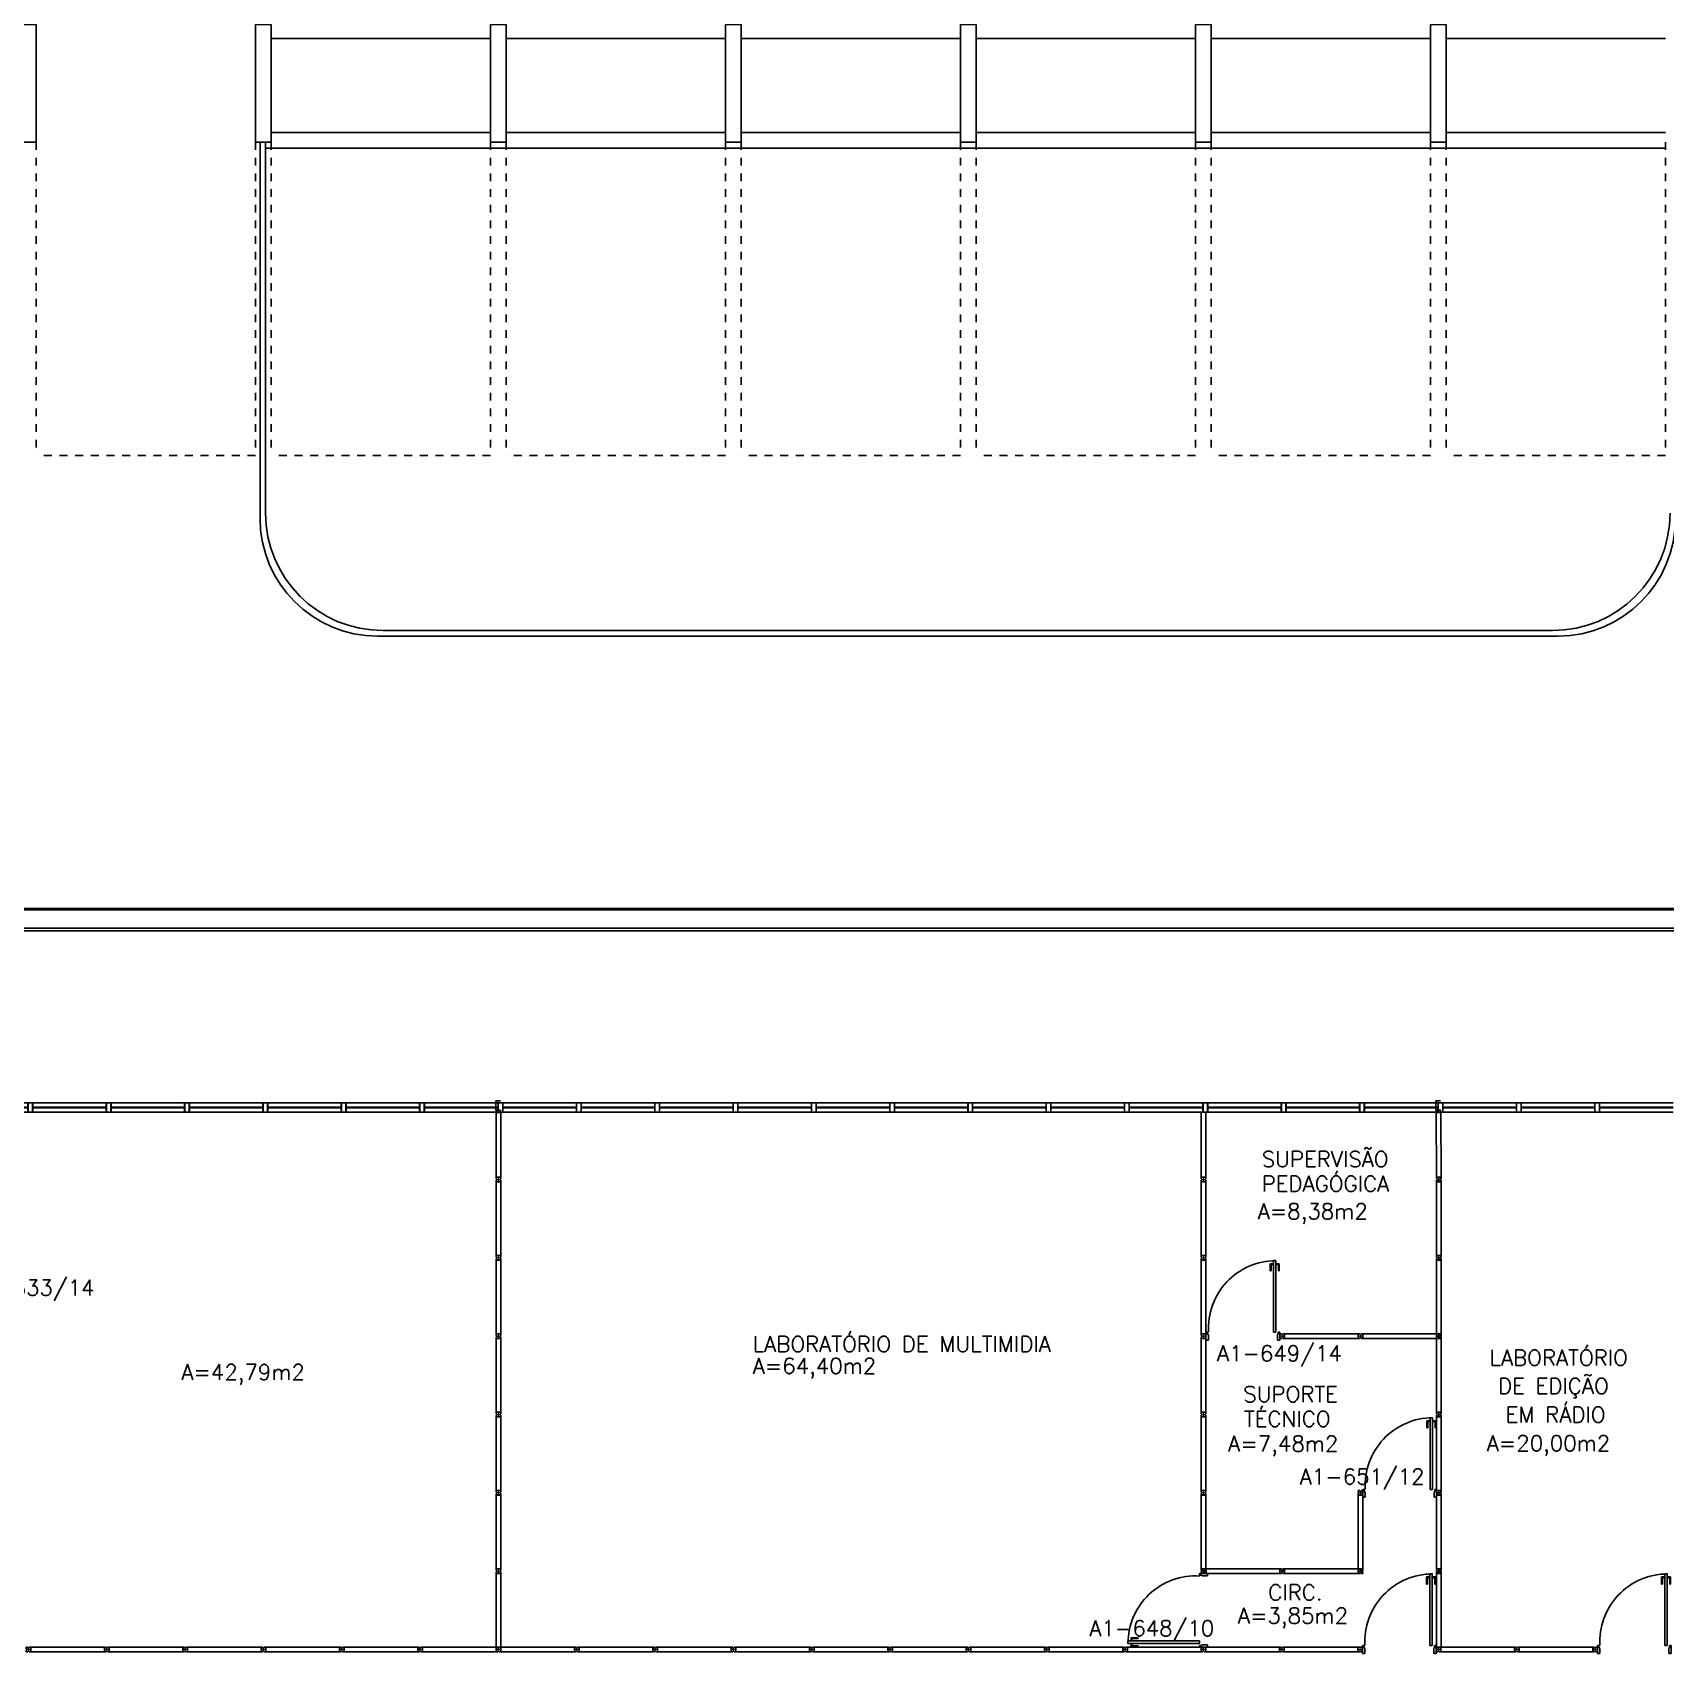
# Model space of a CAD drawing. Extents: x -16 to 243, y 482 to 579.
# Drawn here: x 165.34 to 186.18, y 504.93 to 525.62 of the extents above; entities that cross this region are included whole.
import ezdxf
from ezdxf.enums import TextEntityAlignment as Align

# ---------------------------------------------------------------- set-up
doc = ezdxf.new("R2010")
doc.units = 0
doc.header["$LTSCALE"] = 0.02
doc.header["$MEASUREMENT"] = 0
doc.linetypes.add('HIDDEN2', pattern=[0.1875, 0.125, -0.0625])
doc.layers.get('0').update_dxf_attribs({"linetype": 'CONTINUOUS'})
for name, color, linetype in [('ALV', 2, 'CONTINUOUS'), ('AR-ALV-VT2', 2, 'CONTINUOUS'), ('AR-DIV-EXI', 2, 'CONTINUOUS'), ('AR-ESQ', 7, 'CONTINUOUS'), ('AR-ESQ-CRT', 243, 'CONTINUOUS'), ('AREA', 2, 'CONTINUOUS'), ('BI-ESQ', 7, 'CONTINUOUS'), ('BI-POR-EXI', 7, 'CONTINUOUS'), ('DIV', 2, 'CONTINUOUS'), ('ESTR', 3, 'CONTINUOUS'), ('PISO', 1, 'CONTINUOUS'), ('PROJ', 1, 'HIDDEN2'), ('TEXTO', 2, 'CONTINUOUS'), ('TEXTO-ENDEREÇO', 2, 'CONTINUOUS'), ('ÁREA', 2, 'CONTINUOUS')]:
    doc.layers.add(name, color=color, linetype=linetype)
doc.styles.add('UNB-100', font='simplex.shx', dxfattribs={"height": 0.2})
doc.styles.add('UNB-100-1', font='simplex.shx', dxfattribs={"height": 0.2})

# ---------------------------------------------------------------- blocks, each defined once
blk = doc.blocks.new('PILAR-SLN')
blk.add_lwpolyline([(0.197, -42.97), (0.197, -44.47), (-0.003, -44.47), (-0.003, -42.97)], close=True)
blk = doc.blocks.new('PDV2D-SLN')
at = {"layer": 'DIV'}
for p, q in [((0.03, 0.05), (0.06, 0.05)), ((0.03, 0.035), (0.03, 0.05)), ((0.03, -0.035), (0.03, 0.035)), ((0.06, 0.05), (0.06, -0.02)), ((0.941, 0.05), (0.941, -0.02)), ((0.971, 0.05), (0.941, 0.05)), ((0.971, 0.035), (0.971, 0.05)), ((0.971, -0.035), (0.971, 0.035)), ((0.03, -0.05), (0.03, -0.035)), ((0.05, -0.05), (0.03, -0.05)), ((0.05, -0.02), (0.06, -0.02)), ((0.05, -0.02), (0.05, -0.05)), ((0.079, -0.05), (0.109, -0.05)), ((0.079, -0.05), (0.079, -0.965)), ((0.109, -0.05), (0.109, -0.965)), ((0.951, -0.02), (0.941, -0.02)), ((0.951, -0.02), (0.951, -0.05)), ((0.951, -0.05), (0.971, -0.05)), ((0.971, -0.05), (0.971, -0.035)), ((0.109, -0.965), (0.079, -0.965))]:
    blk.add_line(p, q, dxfattribs=at)
at = {"layer": 'DIV', "color": 1}
for p, q in [((0.036, -0.925), (0.036, -0.835)), ((0.046, -0.835), (0.036, -0.835)), ((0.036, -0.925), (0.076, -0.925)), ((0.046, -0.915), (0.046, -0.835)), ((0.046, -0.915), (0.076, -0.915)), ((0.141, -0.915), (0.111, -0.915)), ((0.151, -0.925), (0.111, -0.925)), ((0.141, -0.915), (0.141, -0.835)), ((0.141, -0.835), (0.151, -0.835)), ((0.151, -0.925), (0.151, -0.835))]:
    blk.add_line(p, q, dxfattribs=at)
blk.add_arc((0.076, -0.1), 0.864, 270.1564, 3.345, dxfattribs=at)
blk = doc.blocks.new('DIVMT-SLN')
for p, q in [((-0.03, 0.03), (-0.03, 0.006)), ((-0.008, 0.03), (-0.03, 0.03)), ((-0.0185, 0.006), (-0.03, 0.006)), ((-0.0185, -0.006), (-0.0185, 0.006)), ((-0.008, 0.03), (-0.008, 0.02)), ((-0.008, 0.02), (0.008, 0.02)), ((-0.0051, 0), (0.0051, 0)), ((0.0051, 0), (-0.0051, 0)), ((-0.0051, 0), (0.0051, 0)), ((0, -0.0051), (0, 0.0051)), ((0, 0.0051), (0, -0.0051)), ((0.008, 0.03), (0.008, 0.02)), ((0.008, 0.03), (0.03, 0.03)), ((0.0205, 0.006), (0.03, 0.006)), ((0.0205, -0.006), (0.0205, 0.006)), ((0.0205, 0.006), (0.0205, -0.006)), ((0.0205, 0.006), (0.03, 0.006)), ((0.97, 0.03), (0.03, 0.03)), ((0.03, 0.006), (0.03, 0.03)), ((0.03, -0.03), (0.03, 0.03)), ((0.03, -0.005), (0.03, 0.005)), ((0.97, -0.03), (0.97, 0.03)), ((0.97, 0.03), (0.97, 0.009)), ((0.97, 0.009), (0.97, 0.027)), ((0.9795, 0.006), (0.97, 0.006)), ((0.97, -0.005), (0.97, 0.005)), ((0.9795, 0.006), (0.9795, -0.006)), ((1.0051, 0), (0.9949, 0)), ((1, 0.0051), (1, -0.0051)), ((-0.0185, -0.006), (-0.03, -0.006)), ((-0.03, -0.03), (-0.03, -0.006)), ((-0.008, -0.03), (-0.03, -0.03)), ((-0.008, -0.03), (-0.008, -0.02)), ((-0.008, -0.02), (0.008, -0.02)), ((0.008, -0.03), (0.008, -0.02)), ((0.008, -0.03), (0.03, -0.03)), ((0.0205, -0.006), (0.03, -0.006)), ((0.0205, -0.006), (0.03, -0.006)), ((0.03, -0.006), (0.03, -0.03)), ((0.97, -0.03), (0.03, -0.03)), ((0.9795, -0.006), (0.97, -0.006)), ((0.97, -0.009), (0.97, -0.027))]:
    blk.add_line(p, q)
blk = doc.blocks.new('MTT-SLN')
for p, q in [((-0.008, 0.03), (-0.03, 0.03)), ((-0.03, 0.03), (-0.03, 0.006)), ((-0.0185, 0.006), (-0.03, 0.006)), ((-0.0185, -0.006), (-0.0185, 0.006)), ((-0.008, 0.03), (-0.008, 0.02)), ((-0.008, 0.02), (0.008, 0.02)), ((-0.0051, 0), (0.0051, 0)), ((0, -0.0051), (0, 0.0051)), ((0.008, 0.03), (0.03, 0.03)), ((0.008, 0.03), (0.008, 0.02)), ((0.0205, -0.006), (0.0205, 0.006)), ((0.0205, 0.006), (0.03, 0.006)), ((0.03, 0.006), (0.03, 0.03)), ((-0.03, -0.03), (-0.03, -0.006)), ((-0.0185, -0.006), (-0.03, -0.006)), ((-0.008, -0.03), (-0.03, -0.03)), ((-0.008, -0.02), (0.008, -0.02)), ((-0.008, -0.03), (-0.008, -0.02)), ((0.008, -0.03), (0.008, -0.02)), ((0.008, -0.03), (0.03, -0.03)), ((0.0205, -0.006), (0.03, -0.006)), ((0.03, -0.006), (0.03, -0.03))]:
    blk.add_line(p, q)
blk = doc.blocks.new('MTINI-SLN')
for p, q in [((-0.03, 0.008), (-0.03, 0.03)), ((0.03, 0.03), (-0.03, 0.03)), ((-0.03, 0.008), (-0.02, 0.008)), ((-0.009, 0.03), (-0.027, 0.03)), ((-0.02, 0.008), (-0.02, 0)), ((-0.001, 0), (-0.02, 0)), ((-0.006, 0.02), (-0.006, 0.03)), ((-0.006, 0.023), (-0.006, 0.027)), ((-0.006, 0.02), (0.006, 0.02)), ((0.005, 0.03), (-0.005, 0.03)), ((0.005, 0), (-0.005, 0)), ((0.004, 0.02), (-0.004, 0.02)), ((0.02, 0), (-0.001, 0)), ((0, -0.005), (0, 0.005)), ((0.006, 0.02), (0.006, 0.03)), ((0.006, 0.023), (0.006, 0.027)), ((0.009, 0.03), (0.027, 0.03)), ((0.03, 0.008), (0.02, 0.008)), ((0.02, 0), (0.02, 0.008)), ((0.03, 0.008), (0.03, 0.03))]:
    blk.add_line(p, q)
blk = doc.blocks.new('DIV-SLN')
for p, q in [((-0.0051, 0), (0.0051, 0)), ((0, -0.0051), (0, 0.0051)), ((0.0205, 0.006), (0.03, 0.006)), ((0.0205, -0.006), (0.0205, 0.006)), ((0.03, 0.03), (0.97, 0.03)), ((0.03, 0.03), (0.03, -0.03)), ((0.03, 0.009), (0.03, 0.027)), ((0.03, 0.005), (0.03, -0.005)), ((0.97, 0.03), (0.97, -0.03)), ((0.9795, 0.006), (0.97, 0.006)), ((0.97, 0.005), (0.97, -0.005)), ((0.9795, -0.006), (0.9795, 0.006)), ((1.0051, 0), (0.9949, 0)), ((0.9949, 0), (1.0051, 0)), ((1, -0.0051), (1, 0.0051)), ((0.0205, -0.006), (0.03, -0.006)), ((0.03, -0.03), (0.03, -0.009)), ((0.03, -0.009), (0.03, -0.027)), ((0.03, -0.03), (0.97, -0.03)), ((0.9795, -0.006), (0.97, -0.006))]:
    blk.add_line(p, q)
blk = doc.blocks.new('ESQCIR2-SLN')
at = {"color": 2}
for p, q in [((0.06, 0.119), (0, 0.119)), ((0, 0.119), (0, 0)), ((0.06, -0.001), (0.06, 0.119)), ((0.06, 0.053), (1, 0.053)), ((1, 0.065), (0.061, 0.065)), ((1, 0.119), (1, 0)), ((1.06, 0.119), (1, 0.119)), ((1.06, -0.001), (1.06, 0.119)), ((1.06, 0.053), (2, 0.053)), ((2, 0.065), (1.061, 0.065)), ((2, 0.119), (2, 0)), ((2.06, 0.119), (2, 0.119)), ((2.06, -0.001), (2.06, 0.119)), ((2.06, 0.053), (3, 0.053)), ((3, 0.065), (2.061, 0.065)), ((3, 0.119), (3, 0)), ((3.06, 0.119), (3, 0.119)), ((3.06, -0.001), (3.06, 0.119)), ((3.06, 0.053), (4, 0.053)), ((4, 0.065), (3.061, 0.065)), ((4, 0.119), (4, 0)), ((4.06, 0.119), (4, 0.119)), ((4.06, -0.001), (4.06, 0.119)), ((4.06, 0.053), (5, 0.053)), ((5, 0.065), (4.061, 0.065)), ((5, 0.119), (5, 0)), ((5.06, 0.119), (5, 0.119)), ((5.06, -0.001), (5.06, 0.119)), ((5.06, 0.053), (6, 0.053)), ((6, 0.065), (5.061, 0.065)), ((0, -0.001), (0.06, -0.001)), ((1, -0.001), (1.06, -0.001)), ((2, -0.001), (2.06, -0.001)), ((3, -0.001), (3.06, -0.001)), ((4, -0.001), (4.06, -0.001)), ((5, -0.001), (5.06, -0.001))]:
    blk.add_line(p, q, dxfattribs=at)
at = {"color": 1}
for p, q in [((1, 0.119), (0.061, 0.119)), ((2, 0.119), (1.061, 0.119)), ((3, 0.119), (2.061, 0.119)), ((4, 0.119), (3.061, 0.119)), ((5, 0.119), (4.061, 0.119)), ((6, 0.119), (5.061, 0.119)), ((0.06, -0.001), (1, -0.001)), ((1.06, -0.001), (2, -0.001)), ((2.06, -0.001), (3, -0.001)), ((3.06, -0.001), (4, -0.001)), ((4.06, -0.001), (5, -0.001)), ((5.06, -0.001), (6, -0.001))]:
    blk.add_line(p, q, dxfattribs=at)
blk = doc.blocks.new('DIV006')
at = {"layer": 'AR-ESQ'}
for p, q in [((172.945, 17.642), (172.945, 17.523)), ((182.005, 17.642), (181.945, 17.642)), ((181.945, 17.522), (182.005, 17.522))]:
    blk.add_line(p, q, dxfattribs=at)
at = {"layer": 'AR-ESQ', "color": 2}
for p, q in [((173.005, 17.642), (172.945, 17.642)), ((172.945, 17.522), (173.005, 17.522)), ((179.005, 17.642), (178.945, 17.642)), ((178.945, 17.522), (179.005, 17.522)), ((179.005, 17.522), (179.005, 17.642)), ((179.945, 17.588), (179.005, 17.588)), ((179.005, 17.576), (179.945, 17.576)), ((179.945, 17.642), (179.945, 17.523)), ((180.005, 17.642), (179.945, 17.642)), ((179.945, 17.522), (180.005, 17.522)), ((180.005, 17.522), (180.005, 17.642)), ((180.945, 17.588), (180.005, 17.588)), ((180.005, 17.576), (180.945, 17.576)), ((180.945, 17.642), (180.945, 17.523)), ((181.005, 17.642), (180.945, 17.642)), ((180.945, 17.522), (181.005, 17.522)), ((181.005, 17.522), (181.005, 17.642)), ((181.945, 17.588), (181.005, 17.588)), ((181.005, 17.576), (181.945, 17.576)), ((181.945, 17.642), (181.945, 17.523))]:
    blk.add_line(p, q, dxfattribs=at)
at = {"layer": 'AR-ESQ', "color": 1}
for p, q in [((179.945, 17.642), (179.005, 17.642)), ((179.005, 17.522), (179.945, 17.522)), ((180.945, 17.642), (180.005, 17.642)), ((180.005, 17.522), (180.945, 17.522)), ((181.945, 17.642), (181.005, 17.642)), ((181.005, 17.522), (181.945, 17.522))]:
    blk.add_line(p, q, dxfattribs=at)
at = {"layer": 'AR-ESQ-CRT', "color": 2}
blk.add_line((178.945, 17.642), (178.945, 17.523), dxfattribs=at)
at = {"layer": 'AR-ESQ', "rotation": 1.62844e-11}
for p in [(166.945, 17.523), (181.941, 17.523), (184.945, 17.523)]:
    blk.add_blockref('ESQCIR2-SLN', p, dxfattribs=at)
at = {"layer": 'AR-ESQ', "color": 2, "rotation": 1.62844e-11}
for p in [(169.941, 17.523), (172.945, 17.523)]:
    blk.add_blockref('ESQCIR2-SLN', p, dxfattribs=at)

msp = doc.modelspace()

# ---------------------------------------------------------------- linework, layer by layer
at = {"layer": 'ALV'}
for p, q in [((6.209, 514.441), (222.384, 514.441)), ((6.209, 514.191), (222.184, 514.191))]:
    msp.add_line(p, q, dxfattribs=at)
at = {"layer": 'AR-ALV-VT2'}
for p, q in [((120.287, 514.426), (222.187, 514.426)), ((120.287, 514.156), (222.187, 514.156))]:
    msp.add_line(p, q, dxfattribs=at)
at = {"layer": 'AR-DIV-EXI'}
for p, q in [((171.254, 511.987), (171.254, 511.868)), ((171.314, 511.987), (171.254, 511.987)), ((183.254, 511.987), (183.254, 511.868)), ((183.314, 511.987), (183.254, 511.987)), ((171.254, 511.867), (171.314, 511.867)), ((171.258, 511.837), (171.258, 511.013)), ((171.318, 511.837), (171.318, 511.013)), ((180.258, 511.837), (180.258, 511.013)), ((180.318, 511.837), (180.318, 511.013)), ((183.254, 511.867), (183.314, 511.867)), ((183.26, 511.867), (183.32, 511.867)), ((183.26, 511.837), (183.261, 511.013)), ((183.32, 511.837), (183.321, 511.013)), ((171.282, 511.013), (171.258, 511.013)), ((171.258, 510.991), (171.258, 511.013)), ((171.318, 511.013), (171.258, 511.013)), ((171.258, 510.991), (171.268, 510.991)), ((171.258, 510.975), (171.268, 510.975)), ((171.258, 510.975), (171.258, 510.953)), ((171.258, 510.953), (171.282, 510.953)), ((171.268, 510.975), (171.268, 510.991)), ((171.282, 511.004), (171.282, 511.013)), ((171.282, 511.004), (171.282, 511.013)), ((171.294, 511.004), (171.282, 511.004)), ((171.282, 511.004), (171.294, 511.004)), ((171.282, 510.965), (171.282, 510.953)), ((171.294, 510.965), (171.282, 510.965)), ((171.293, 511.013), (171.283, 511.013)), ((171.293, 510.983), (171.283, 510.983)), ((171.283, 510.983), (171.293, 510.983)), ((171.288, 510.978), (171.288, 510.988)), ((171.288, 510.988), (171.288, 510.978)), ((171.288, 510.978), (171.288, 510.988)), ((171.294, 511.013), (171.318, 511.013)), ((171.294, 511.004), (171.294, 511.013)), ((171.294, 511.004), (171.294, 511.013)), ((171.294, 510.965), (171.294, 510.953)), ((171.318, 510.953), (171.294, 510.953)), ((171.318, 510.991), (171.308, 510.991)), ((171.308, 510.975), (171.308, 510.991)), ((171.318, 510.975), (171.308, 510.975)), ((171.318, 510.991), (171.318, 511.013)), ((171.318, 510.975), (171.318, 510.953)), ((180.282, 511.013), (180.258, 511.013)), ((180.258, 510.991), (180.258, 511.013)), ((180.318, 511.013), (180.258, 511.013)), ((180.258, 510.991), (180.268, 510.991)), ((180.258, 510.975), (180.268, 510.975)), ((180.258, 510.975), (180.258, 510.953)), ((180.258, 510.953), (180.282, 510.953)), ((180.268, 510.975), (180.268, 510.991)), ((180.282, 511.004), (180.282, 511.013)), ((180.282, 511.004), (180.282, 511.013)), ((180.294, 511.004), (180.282, 511.004)), ((180.282, 511.004), (180.294, 511.004)), ((180.282, 510.965), (180.282, 510.953)), ((180.294, 510.965), (180.282, 510.965)), ((180.293, 511.013), (180.283, 511.013)), ((180.293, 510.983), (180.283, 510.983)), ((180.283, 510.983), (180.293, 510.983)), ((180.288, 510.978), (180.288, 510.988)), ((180.288, 510.988), (180.288, 510.978)), ((180.288, 510.978), (180.288, 510.988)), ((180.294, 511.013), (180.318, 511.013)), ((180.294, 511.004), (180.294, 511.013)), ((180.294, 511.004), (180.294, 511.013)), ((180.294, 510.965), (180.294, 510.953)), ((180.318, 510.953), (180.294, 510.953)), ((180.318, 510.991), (180.308, 510.991)), ((180.308, 510.975), (180.308, 510.991)), ((180.318, 510.975), (180.308, 510.975)), ((180.318, 510.991), (180.318, 511.013)), ((180.318, 510.975), (180.318, 510.953)), ((183.285, 511.013), (183.261, 511.013)), ((183.261, 510.991), (183.261, 511.013)), ((183.321, 511.013), (183.261, 511.013)), ((183.261, 510.991), (183.271, 510.991)), ((183.261, 510.975), (183.271, 510.975)), ((183.261, 510.975), (183.261, 510.953)), ((183.261, 510.953), (183.285, 510.953)), ((183.271, 510.975), (183.271, 510.991)), ((183.285, 511.004), (183.285, 511.013)), ((183.285, 511.004), (183.285, 511.013)), ((183.297, 511.004), (183.285, 511.004)), ((183.285, 511.004), (183.297, 511.004)), ((183.285, 510.965), (183.285, 510.953)), ((183.297, 510.965), (183.285, 510.965)), ((183.296, 511.013), (183.286, 511.013)), ((183.296, 510.983), (183.286, 510.983)), ((183.286, 510.983), (183.296, 510.983)), ((183.291, 510.978), (183.291, 510.988)), ((183.291, 510.988), (183.291, 510.978)), ((183.291, 510.978), (183.291, 510.988)), ((183.297, 511.013), (183.321, 511.013)), ((183.297, 511.004), (183.297, 511.013)), ((183.297, 511.004), (183.297, 511.013)), ((183.297, 510.965), (183.297, 510.953)), ((183.321, 510.953), (183.297, 510.953)), ((183.321, 510.991), (183.311, 510.991)), ((183.311, 510.975), (183.311, 510.991)), ((183.321, 510.975), (183.311, 510.975)), ((183.321, 510.991), (183.321, 511.013)), ((183.321, 510.975), (183.321, 510.953)), ((182.282, 505.013), (182.258, 505.013)), ((182.258, 504.991), (182.258, 505.013)), ((182.318, 505.013), (182.258, 505.013)), ((182.318, 505.013), (182.258, 505.013)), ((182.258, 504.991), (182.268, 504.991)), ((182.258, 504.975), (182.268, 504.975)), ((182.258, 504.975), (182.258, 504.953)), ((182.258, 504.953), (182.282, 504.953)), ((182.268, 504.975), (182.268, 504.991)), ((182.282, 505.004), (182.282, 505.013)), ((182.282, 505.004), (182.282, 505.013)), ((182.294, 505.004), (182.282, 505.004)), ((182.282, 505.004), (182.294, 505.004)), ((182.294, 505.004), (182.282, 505.004)), ((182.282, 505.004), (182.294, 505.004)), ((182.282, 504.965), (182.282, 504.953)), ((182.294, 504.965), (182.282, 504.965)), ((182.294, 504.965), (182.282, 504.965)), ((182.293, 505.013), (182.283, 505.013)), ((182.293, 505.013), (182.283, 505.013)), ((182.293, 504.983), (182.283, 504.983)), ((182.283, 504.983), (182.293, 504.983)), ((182.293, 504.983), (182.283, 504.983)), ((182.283, 504.983), (182.293, 504.983)), ((182.288, 504.978), (182.288, 504.988)), ((182.288, 504.988), (182.288, 504.978)), ((182.288, 504.978), (182.288, 504.988)), ((182.294, 505.013), (182.318, 505.013)), ((182.294, 505.004), (182.294, 505.013)), ((182.294, 505.004), (182.294, 505.013)), ((182.294, 504.965), (182.294, 504.953)), ((182.318, 504.953), (182.294, 504.953)), ((182.318, 504.991), (182.308, 504.991)), ((182.308, 504.975), (182.308, 504.991)), ((182.318, 504.975), (182.308, 504.975)), ((182.318, 504.991), (182.318, 505.013)), ((182.318, 504.975), (182.318, 504.953))]:
    msp.add_line(p, q, dxfattribs=at)
at = {"layer": 'PISO'}
for p, q in [((171.184, 525.55), (168.384, 525.55)), ((174.184, 525.55), (171.384, 525.55)), ((177.184, 525.55), (174.384, 525.55)), ((180.184, 525.55), (177.384, 525.55)), ((183.184, 525.55), (180.384, 525.55)), ((186.184, 525.55), (183.384, 525.55)), ((168.244, 524.235), (168.244, 519.421)), ((168.314, 524.235), (168.314, 519.491)), ((171.184, 524.35), (168.384, 524.35)), ((174.184, 524.35), (171.384, 524.35)), ((177.184, 524.35), (174.384, 524.35)), ((180.184, 524.35), (177.384, 524.35)), ((183.184, 524.35), (180.384, 524.35)), ((186.184, 524.35), (183.384, 524.35)), ((177.184, 524.15), (168.314, 524.15)), ((186.184, 524.15), (177.184, 524.15)), ((184.744, 517.991), (169.814, 517.991)), ((184.814, 517.921), (169.744, 517.921))]:
    msp.add_line(p, q, dxfattribs=at)
for centre, start, end in [((169.744, 519.421), 180, 270), ((169.814, 519.491), 180, 270), ((184.744, 519.491), 270, 0), ((184.814, 519.421), 270, 0)]:
    msp.add_arc(centre, 1.5, start, end, dxfattribs=at)
at = {"layer": 'PROJ'}
for p, q in [((165.384, 524.227), (165.384, 520.227)), ((168.184, 524.227), (168.184, 520.227)), ((168.384, 524.227), (168.384, 520.227)), ((171.184, 524.227), (171.184, 520.227)), ((171.384, 524.227), (171.384, 520.227)), ((174.184, 524.227), (174.184, 520.227)), ((174.384, 524.227), (174.384, 520.227)), ((177.184, 524.227), (177.184, 520.227)), ((177.384, 524.227), (177.384, 520.227)), ((180.184, 524.227), (180.184, 520.227)), ((180.384, 524.227), (180.384, 520.227)), ((183.184, 524.227), (183.184, 520.227)), ((183.384, 524.227), (183.384, 520.227)), ((186.184, 524.227), (186.184, 520.227)), ((168.184, 520.227), (165.384, 520.227)), ((171.184, 520.227), (168.384, 520.227)), ((174.184, 520.227), (171.384, 520.227)), ((177.184, 520.227), (174.384, 520.227)), ((180.184, 520.227), (177.384, 520.227)), ((183.184, 520.227), (180.384, 520.227)), ((186.184, 520.227), (183.384, 520.227))]:
    msp.add_line(p, q, dxfattribs=at)

# ---------------------------------------------------------------- block references
at = {"layer": 'AR-DIV-EXI'}
for name, p, rotation in [('MTINI-SLN', (171.288, 511.867), 180.0000258043724), ('MTINI-SLN', (183.29, 511.867), 180.0000258043724), ('DIVMT-SLN', (171.288, 509.983), 90.00002580436919), ('DIVMT-SLN', (180.288, 509.983), 90.00002580436919), ('DIVMT-SLN', (183.291, 509.983), 90.00002580436919), ('DIVMT-SLN', (171.288, 508.983), 90.00002580436919), ('DIVMT-SLN', (180.288, 508.983), 90.00002580436919), ('DIVMT-SLN', (183.291, 508.983), 90.00002580436919), ('DIVMT-SLN', (171.288, 507.983), 90.00002580436919), ('DIVMT-SLN', (180.288, 507.983), 90.00002580436919), ('DIVMT-SLN', (183.291, 507.983), 90.00002580436919), ('DIVMT-SLN', (171.288, 506.983), 90.00002580436919), ('DIVMT-SLN', (180.288, 506.983), 90.00002580436919), ('DIVMT-SLN', (183.291, 506.983), 90.00002580436919), ('DIVMT-SLN', (171.288, 505.983), 90.00002580436919), ('DIVMT-SLN', (180.288, 505.983), 90.00002580436919), ('MTT-SLN', (182.291, 506.983), 2.580437242834613e-05), ('DIVMT-SLN', (182.291, 505.983), 90.00002580436919), ('DIVMT-SLN', (183.291, 505.983), 90.00002580436919), ('DIV-SLN', (171.288, 504.983), 90.00002580436919), ('MTT-SLN', (180.288, 505.983), 2.580437242834613e-05), ('DIVMT-SLN', (180.291, 505.983), 2.580437242834613e-05), ('DIVMT-SLN', (181.291, 505.983), 2.580437242834613e-05), ('MTT-SLN', (182.291, 505.983), 2.580437242834613e-05), ('MTT-SLN', (183.291, 505.983), 2.580437242834613e-05), ('DIV-SLN', (183.291, 504.983), 90.00002580436919), ('DIVMT-SLN', (165.288, 504.983), 2.580437242834613e-05), ('DIVMT-SLN', (166.288, 504.983), 2.580437242834613e-05), ('MTT-SLN', (166.288, 504.983), 2.580437242834613e-05), ('DIVMT-SLN', (167.288, 504.983), 2.580437242834613e-05), ('DIVMT-SLN', (168.288, 504.983), 2.580437242834613e-05), ('DIVMT-SLN', (169.288, 504.983), 2.580437242834613e-05), ('DIVMT-SLN', (170.288, 504.983), 2.580437242834613e-05), ('DIVMT-SLN', (171.288, 504.983), 2.580437242834613e-05), ('MTT-SLN', (172.288, 504.983), 2.580437242834613e-05), ('DIVMT-SLN', (172.288, 504.983), 2.580437242834613e-05), ('DIVMT-SLN', (173.288, 504.983), 2.580437242834613e-05), ('DIVMT-SLN', (174.288, 504.983), 2.580437242834613e-05), ('DIVMT-SLN', (175.288, 504.983), 2.580437242834613e-05), ('DIVMT-SLN', (176.288, 504.983), 2.580437242834613e-05), ('DIVMT-SLN', (177.288, 504.983), 2.580437242834613e-05), ('DIVMT-SLN', (178.288, 504.983), 2.580437242834613e-05), ('DIVMT-SLN', (179.288, 504.983), 2.580437242834613e-05), ('DIVMT-SLN', (180.288, 504.983), 2.580437242834613e-05), ('DIVMT-SLN', (181.288, 504.983), 2.580437242834613e-05), ('DIVMT-SLN', (183.288, 504.983), 2.580437242834613e-05), ('DIVMT-SLN', (184.288, 504.983), 2.580437242834613e-05), ('MTT-SLN', (185.288, 504.983), 2.580437242834613e-05)]:
    msp.add_blockref(name, p, dxfattribs=dict(at, rotation=rotation))
at = {"layer": 'AR-DIV-EXI', "xscale": -1, "rotation": 359.9999741956276}
for name, p in [('MTT-SLN', (181.291, 508.983)), ('DIVMT-SLN', (182.291, 508.983)), ('DIVMT-SLN', (183.291, 508.983))]:
    msp.add_blockref(name, p, dxfattribs=at)
at = {"layer": 'BI-ESQ', "rotation": 2.58043561439059e-05}
msp.add_blockref('DIV006', (-4.663, 494.32), dxfattribs=at)
at = {"layer": 'BI-POR-EXI', "rotation": 180.0000258043724}
for p in [(181.291, 508.983), (183.288, 504.983), (186.288, 504.983)]:
    msp.add_blockref('PDV2D-SLN', p, dxfattribs=at)
at = {"layer": 'BI-POR-EXI', "xscale": -1, "rotation": 270.0000258043692}
msp.add_blockref('PDV2D-SLN', (180.288, 504.982), dxfattribs=at)
at = {"layer": 'DIV', "rotation": 180}
msp.add_blockref('PDV2D-SLN', (183.292, 506.977), dxfattribs=at)
at = {"layer": 'ESTR', "xscale": -1}
for p in [(165.381, 568.697), (168.381, 568.697), (171.381, 568.697), (174.381, 568.697), (177.381, 568.697), (180.381, 568.697), (183.381, 568.697)]:
    msp.add_blockref('PILAR-SLN', p, dxfattribs=at)

# ---------------------------------------------------------------- texts
at = {"layer": 'AREA', "style": 'UNB-100'}
for s, p in [('A=8,38m2', (180.98, 510.477)), ('A=7,48m2', (180.604, 507.51)), ('A=20,00m2', (183.904, 507.516)), ('A=3,85m2', (180.728, 505.314))]:
    msp.add_text(s, height=0.2, dxfattribs=at).set_placement(p)
at = {"layer": 'DIV', "style": 'UNB-100-1'}
msp.add_text('A1-633/14', height=0.2, dxfattribs=at).set_placement((164.537, 509.5))
at = {"layer": 'TEXTO', "linetype": 'Continuous', "style": 'UNB-100'}
for s, p in [('SUPERVISÃO', (181.032, 511.143)), ('LABORATÓRIO', (183.941, 508.607)), ('DE EDIÇÃO', (184.048, 508.247)), ('SUPORTE', (180.796, 508.142)), ('EM RÁDIO', (184.145, 507.88)), ('CIRC.', (181.115, 505.611))]:
    msp.add_text(s, height=0.2, dxfattribs=at).set_placement(p)
at = {"layer": 'TEXTO', "style": 'UNB-100'}
msp.add_text('LABORATÓRIO DE MULTIMIDIA', height=0.2, dxfattribs=at).set_placement((174.534, 508.781))
at = {"layer": 'TEXTO', "linetype": 'Continuous', "char_height": 0.2, "width": 3.14, "attachment_point": 1, "style": 'UNB-100'}
for s, insert in [('PEDAGÓGICA', (181.031, 511.028)), ('TÉCNICO', (180.805, 508.027))]:
    msp.add_mtext(s, dxfattribs=dict(at, insert=insert))
at = {"layer": 'TEXTO-ENDEREÇO', "style": 'UNB-100-1'}
for s, p in [('A1-649/14', (180.46, 508.663)), ('A1-651/12', (181.516, 507.09)), ('A1-648/10', (178.831, 505.154))]:
    msp.add_text(s, height=0.2, dxfattribs=at).set_placement(p)
at = {"layer": 'ÁREA', "style": 'UNB-100'}
for s, p in [('A=42,79m2', (168.028, 508.424)), ('A=64,40m2', (175.322, 508.503))]:
    msp.add_text(s, height=0.2, dxfattribs=at).set_placement(p, align=Align.CENTER)

doc.saveas('drawing.dxf')
